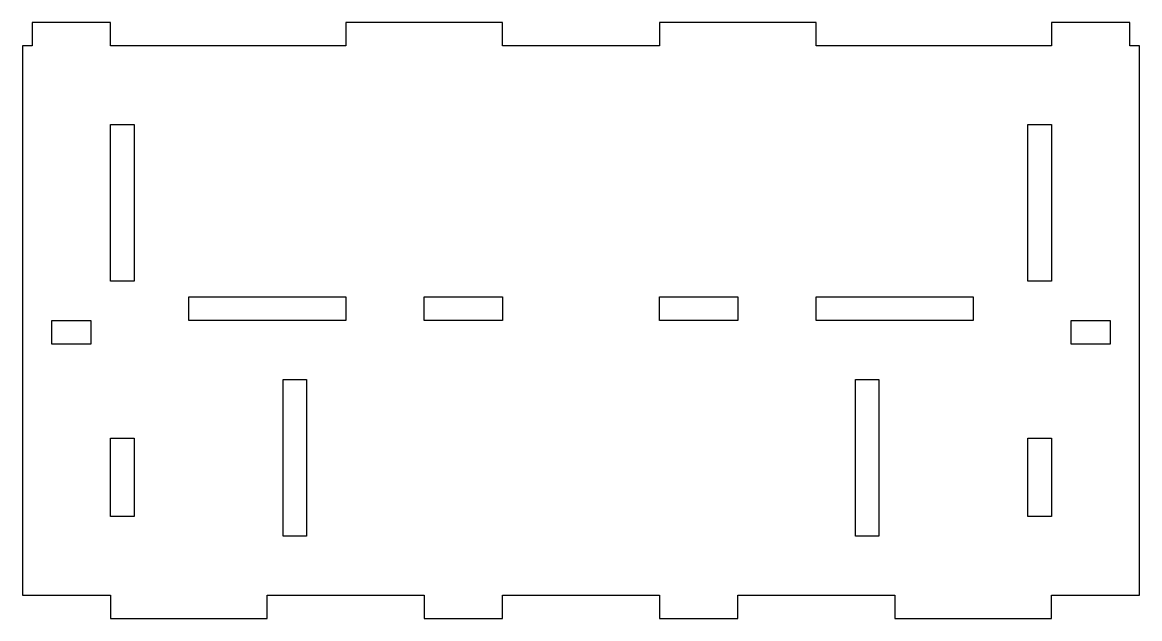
# Model space of a CAD drawing. Header units: millimetres. Extents: x -91 to 51, y -41 to 35.
import ezdxf

# ---------------------------------------------------------------- set-up
doc = ezdxf.new("R2010")
doc.units = ezdxf.units.MM

msp = doc.modelspace()

# ---------------------------------------------------------------- linework, layer by layer
for points in [[(10, 32), (10, 35), (-10, 35), (-10, 32), (-30, 32), (-30, 35), (-50, 35), (-50, 32), (-80, 32), (-80, 35), (-90, 35), (-90, 32), (-91.24, 32), (-91.24, -38), (-80, -38), (-80, -41), (-60, -41), (-60, -38), (-40, -38), (-40, -41), (-30, -41), (-30, -38), (-10, -38), (-10, -41), (0, -41), (0, -38), (20, -38), (20, -41), (40, -41), (40, -38), (51.24, -38), (51.24, 32), (50, 32), (50, 35), (40, 35), (40, 32)], [(-77, 2), (-80, 2), (-80, 22), (-77, 22)], [(40, 2), (37, 2), (37, 22), (40, 22)], [(-70, -3), (-70, 0), (-50, 0), (-50, -3)], [(-40, -3), (-40, 0), (-30, 0), (-30, -3)], [(0, 0), (0, -3), (-10, -3), (-10, 0)], [(30, 0), (30, -3), (10, -3), (10, 0)], [(-87.5, -6), (-87.5, -3), (-82.5, -3), (-82.5, -6)], [(47.5, -3), (47.5, -6), (42.5, -6), (42.5, -3)], [(-58, -10.5), (-55, -10.5), (-55, -30.5), (-58, -30.5)], [(15, -10.5), (18, -10.5), (18, -30.5), (15, -30.5)], [(-80, -18), (-77, -18), (-77, -28), (-80, -28)], [(37, -18), (40, -18), (40, -28), (37, -28)]]:
    msp.add_lwpolyline(points, close=True)

doc.saveas('drawing.dxf')
